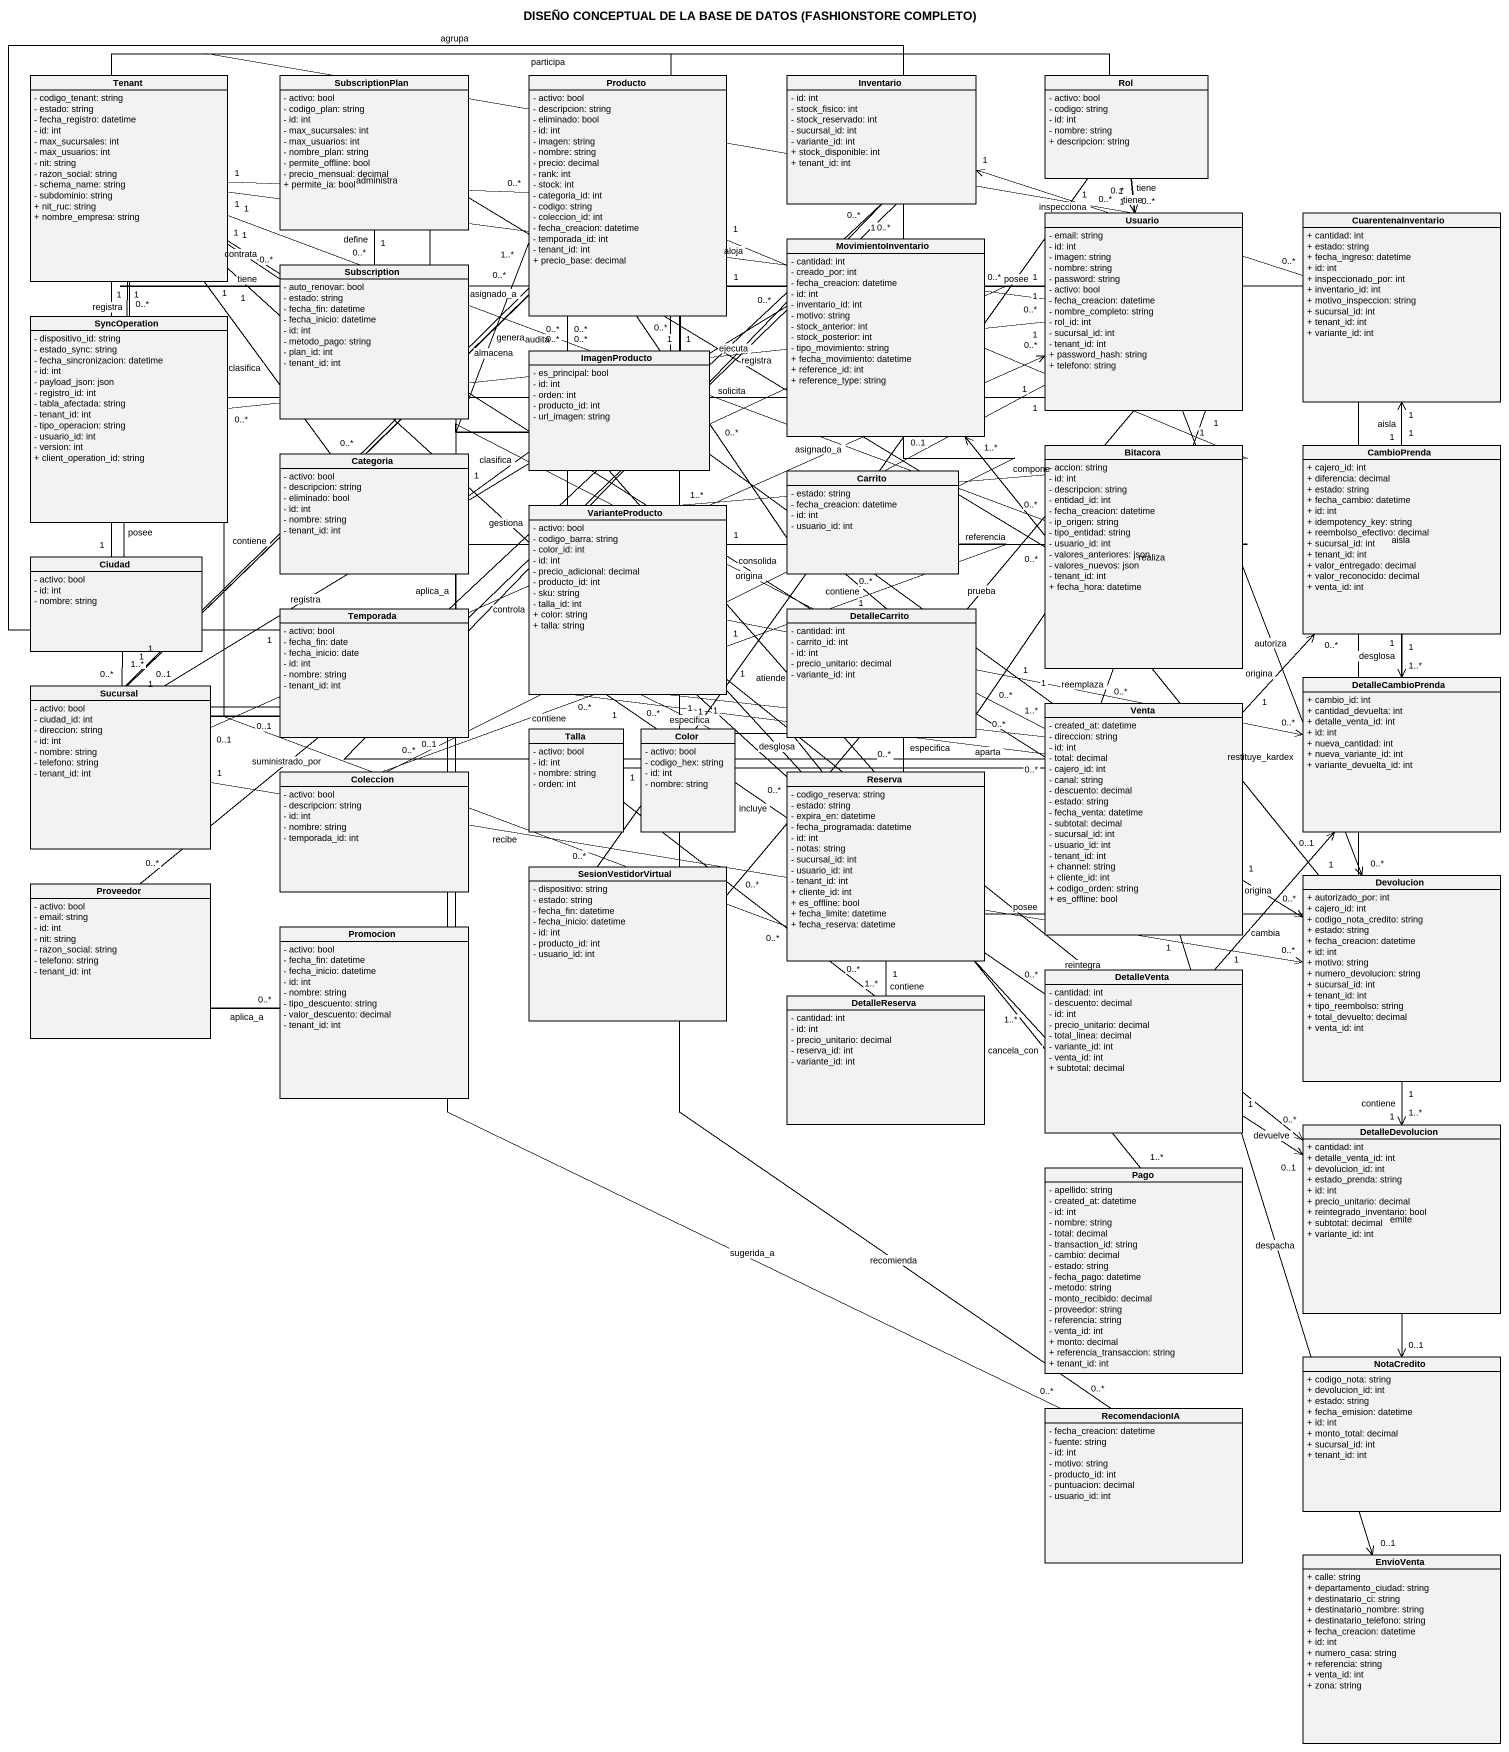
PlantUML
@startuml
title DISEÑO CONCEPTUAL DE LA BASE DE DATOS (FASHIONSTORE COMPLETO)
hide circle
hide empty members
skinparam classAttributeIconSize 0
class Tenant {
  - codigo_tenant: string
  - estado: string
  - fecha_registro: datetime
  - id: int
  - max_sucursales: int
  - max_usuarios: int
  - nit: string
  - razon_social: string
  - schema_name: string
  - subdominio: string
  + nit_ruc: string
  + nombre_empresa: string
}
class SubscriptionPlan {
  - activo: bool
  - codigo_plan: string
  - id: int
  - max_sucursales: int
  - max_usuarios: int
  - nombre_plan: string
  - permite_offline: bool
  - precio_mensual: decimal
  + permite_ia: bool
}
class Producto {
  - activo: bool
  - descripcion: string
  - eliminado: bool
  - id: int
  - imagen: string
  - nombre: string
  - precio: decimal
  - rank: int
  - stock: int
  - categoria_id: int
  - codigo: string
  - coleccion_id: int
  - fecha_creacion: datetime
  - temporada_id: int
  - tenant_id: int
  + precio_base: decimal
}
class Inventario {
  - id: int
  - stock_fisico: int
  - stock_reservado: int
  - sucursal_id: int
  - variante_id: int
  + stock_disponible: int
  + tenant_id: int
}
class Rol {
  - activo: bool
  - codigo: string
  - id: int
  - nombre: string
  + descripcion: string
}
class Usuario {
  - email: string
  - id: int
  - imagen: string
  - nombre: string
  - password: string
  - activo: bool
  - fecha_creacion: datetime
  - nombre_completo: string
  - rol_id: int
  - sucursal_id: int
  - tenant_id: int
  + password_hash: string
  + telefono: string
}
class CuarentenaInventario {
  + cantidad: int
  + estado: string
  + fecha_ingreso: datetime
  + id: int
  + inspeccionado_por: int
  + inventario_id: int
  + motivo_inspeccion: string
  + sucursal_id: int
  + tenant_id: int
  + variante_id: int
}
class MovimientoInventario {
  - cantidad: int
  - creado_por: int
  - fecha_creacion: datetime
  - id: int
  - inventario_id: int
  - motivo: string
  - stock_anterior: int
  - stock_posterior: int
  - tipo_movimiento: string
  + fecha_movimiento: datetime
  + reference_id: int
  + reference_type: string
}
class Subscription {
  - auto_renovar: bool
  - estado: string
  - fecha_fin: datetime
  - fecha_inicio: datetime
  - id: int
  - metodo_pago: string
  - plan_id: int
  - tenant_id: int
}
class SyncOperation {
  - dispositivo_id: string
  - estado_sync: string
  - fecha_sincronizacion: datetime
  - id: int
  - payload_json: json
  - registro_id: int
  - tabla_afectada: string
  - tenant_id: int
  - tipo_operacion: string
  - usuario_id: int
  - version: int
  + client_operation_id: string
}
class ImagenProducto {
  - es_principal: bool
  - id: int
  - orden: int
  - producto_id: int
  - url_imagen: string
}
class Bitacora {
  - accion: string
  - id: int
  - descripcion: string
  - entidad_id: int
  - fecha_creacion: datetime
  - ip_origen: string
  - tipo_entidad: string
  - usuario_id: int
  - valores_anteriores: json
  - valores_nuevos: json
  - tenant_id: int
  + fecha_hora: datetime
}
class CambioPrenda {
  + cajero_id: int
  + diferencia: decimal
  + estado: string
  + fecha_cambio: datetime
  + id: int
  + idempotency_key: string
  + reembolso_efectivo: decimal
  + sucursal_id: int
  + tenant_id: int
  + valor_entregado: decimal
  + valor_reconocido: decimal
  + venta_id: int
}
class Categoria {
  - activo: bool
  - descripcion: string
  - eliminado: bool
  - id: int
  - nombre: string
  - tenant_id: int
}
class Carrito {
  - estado: string
  - fecha_creacion: datetime
  - id: int
  - usuario_id: int
}
class VarianteProducto {
  - activo: bool
  - codigo_barra: string
  - color_id: int
  - id: int
  - precio_adicional: decimal
  - producto_id: int
  - sku: string
  - talla_id: int
  + color: string
  + talla: string
}
class Ciudad {
  - activo: bool
  - id: int
  - nombre: string
}
class Temporada {
  - activo: bool
  - fecha_fin: date
  - fecha_inicio: date
  - id: int
  - nombre: string
  - tenant_id: int
}
class DetalleCarrito {
  - cantidad: int
  - carrito_id: int
  - id: int
  - precio_unitario: decimal
  - variante_id: int
}
class DetalleCambioPrenda {
  + cambio_id: int
  + cantidad_devuelta: int
  + detalle_venta_id: int
  + id: int
  + nueva_cantidad: int
  + nueva_variante_id: int
  + variante_devuelta_id: int
}
class Sucursal {
  - activo: bool
  - ciudad_id: int
  - direccion: string
  - id: int
  - nombre: string
  - telefono: string
  - tenant_id: int
}
class Venta {
  - created_at: datetime
  - direccion: string
  - id: int
  - total: decimal
  - cajero_id: int
  - canal: string
  - descuento: decimal
  - estado: string
  - fecha_venta: datetime
  - subtotal: decimal
  - sucursal_id: int
  - usuario_id: int
  - tenant_id: int
  + channel: string
  + cliente_id: int
  + codigo_orden: string
  + es_offline: bool
}
class Talla {
  - activo: bool
  - id: int
  - nombre: string
  - orden: int
}
class Color {
  - activo: bool
  - codigo_hex: string
  - id: int
  - nombre: string
}
class Coleccion {
  - activo: bool
  - descripcion: string
  - id: int
  - nombre: string
  - temporada_id: int
}
class Reserva {
  - codigo_reserva: string
  - estado: string
  - expira_en: datetime
  - fecha_programada: datetime
  - id: int
  - notas: string
  - sucursal_id: int
  - usuario_id: int
  - tenant_id: int
  + cliente_id: int
  + es_offline: bool
  + fecha_limite: datetime
  + fecha_reserva: datetime
}
class SesionVestidorVirtual {
  - dispositivo: string
  - estado: string
  - fecha_fin: datetime
  - fecha_inicio: datetime
  - id: int
  - producto_id: int
  - usuario_id: int
}
class Proveedor {
  - activo: bool
  - email: string
  - id: int
  - nit: string
  - razon_social: string
  - telefono: string
  - tenant_id: int
}
class Devolucion {
  + autorizado_por: int
  + cajero_id: int
  + codigo_nota_credito: string
  + estado: string
  + fecha_creacion: datetime
  + id: int
  + motivo: string
  + numero_devolucion: string
  + sucursal_id: int
  + tenant_id: int
  + tipo_reembolso: string
  + total_devuelto: decimal
  + venta_id: int
}
class Promocion {
  - activo: bool
  - fecha_fin: datetime
  - fecha_inicio: datetime
  - id: int
  - nombre: string
  - tipo_descuento: string
  - valor_descuento: decimal
  - tenant_id: int
}
class DetalleVenta {
  - cantidad: int
  - descuento: decimal
  - id: int
  - precio_unitario: decimal
  - total_linea: decimal
  - variante_id: int
  - venta_id: int
  + subtotal: decimal
}
class DetalleReserva {
  - cantidad: int
  - id: int
  - precio_unitario: decimal
  - reserva_id: int
  - variante_id: int
}
class DetalleDevolucion {
  + cantidad: int
  + detalle_venta_id: int
  + devolucion_id: int
  + estado_prenda: string
  + id: int
  + precio_unitario: decimal
  + reintegrado_inventario: bool
  + subtotal: decimal
  + variante_id: int
}
class Pago {
  - apellido: string
  - created_at: datetime
  - id: int
  - nombre: string
  - total: decimal
  - transaction_id: string
  - cambio: decimal
  - estado: string
  - fecha_pago: datetime
  - metodo: string
  - monto_recibido: decimal
  - proveedor: string
  - referencia: string
  - venta_id: int
  + monto: decimal
  + referencia_transaccion: string
  + tenant_id: int
}
class NotaCredito {
  + codigo_nota: string
  + devolucion_id: int
  + estado: string
  + fecha_emision: datetime
  + id: int
  + monto_total: decimal
  + sucursal_id: int
  + tenant_id: int
}
class RecomendacionIA {
  - fecha_creacion: datetime
  - fuente: string
  - id: int
  - motivo: string
  - producto_id: int
  - puntuacion: decimal
  - usuario_id: int
}
class EnvioVenta {
  + calle: string
  + departamento_ciudad: string
  + destinatario_ci: string
  + destinatario_nombre: string
  + destinatario_telefono: string
  + fecha_creacion: datetime
  + id: int
  + numero_casa: string
  + referencia: string
  + venta_id: int
  + zona: string
}
Tenant "1" -right- "0..*" Producto : administra
Tenant "1" -right- "0..*" Usuario : aloja
Tenant "1" -- "0..*" Subscription : contrata
Tenant "1" -- "0..*" SyncOperation : registra
Tenant "1" -right- "0..*" Bitacora : audita
Tenant "1" -- "0..*" Categoria : clasifica
Tenant "1" -- "0..*" Sucursal : posee
Tenant "1" -- "0..*" Venta : consolida
Tenant "1" -- "0..*" Reserva : gestiona
SubscriptionPlan "1" -- "0..*" Subscription : define
Producto "1" -- "0..*" ImagenProducto : posee
Producto "1" -- "1..*" VarianteProducto : compone
Producto "1..*" -- "1..*" Venta : genera
Producto "1" -- "0..*" SesionVestidorVirtual : prueba
Producto "0..*" -- "0..*" Proveedor : suministrado_por
Producto "1" -- "0..*" RecomendacionIA : recomienda
Inventario "1" -- "0..*" MovimientoInventario : registra
Rol "1" --> "0..*" Usuario : tiene
Usuario "0..*" -left- "0..*" Producto : tiene
Usuario "0..*" -up- "1" Rol : tiene
Usuario "1" -left- "0..*" SyncOperation : ejecuta
Usuario "1" -- "0..*" Bitacora : registra
Usuario "1" -- "0..1" Carrito : posee
Usuario "0..*" -left- "0..1" Sucursal : asignado_a
Usuario "1" -- "0..*" Venta : realiza
Usuario "1" -- "0..*" Reserva : solicita
Usuario "1" -- "0..*" SesionVestidorVirtual : participa
Usuario "1" --> "0..*" Devolucion : autoriza
Usuario "1" -- "0..*" RecomendacionIA : sugerida_a
CuarentenaInventario "0..*" -left-> "1" Inventario : inspecciona
CambioPrenda "1" -up-> "1" CuarentenaInventario : aisla
CambioPrenda "1" --> "1..*" DetalleCambioPrenda : desglosa
Categoria "1" -up- "0..*" Producto : clasifica
Carrito "1" -- "0..*" DetalleCarrito : contiene
VarianteProducto "1" -up- "0..*" Inventario : controla
VarianteProducto "1" -right- "0..*" DetalleCarrito : referencia
VarianteProducto "1" -right-> "0..*" DetalleCambioPrenda : reemplaza
VarianteProducto "1" -- "0..*" DetalleVenta : incluye
VarianteProducto "1" -- "0..*" DetalleReserva : aparta
VarianteProducto "1" --> "0..*" DetalleDevolucion : reintegra
Ciudad "1" -- "1..*" Sucursal : contiene
Temporada "0..1" -up- "0..*" Producto : aplica_a
Temporada "1" -- "0..*" Coleccion : agrupa
DetalleCambioPrenda "1" -up-> "1" CuarentenaInventario : aisla
Sucursal "1" -up- "0..*" Inventario : almacena
Sucursal "0..1" -right-> "0..*" Usuario : asignado_a
Sucursal "1" -right- "0..*" Venta : origina
Sucursal "1" -right- "0..*" Reserva : atiende
Sucursal "1" -right-> "0..*" Devolucion : recibe
Venta "1" -up-> "0..*" CambioPrenda : origina
Venta "1" --> "0..*" Devolucion : origina
Venta "1" -- "1..*" DetalleVenta : desglosa
Venta "1" -- "1..*" Pago : cancela_con
Venta "1" --> "0..1" EnvioVenta : despacha
Talla "1" -up- "0..*" VarianteProducto : especifica
Color "1" -up- "0..*" VarianteProducto : especifica
Coleccion "0..1" -up- "0..*" Producto : contiene
Reserva "1" -- "1..*" DetalleReserva : contiene
Devolucion "1" -up-> "1..*" MovimientoInventario : restituye_kardex
Devolucion "1" --> "1..*" DetalleDevolucion : contiene
Devolucion "1" --> "0..1" NotaCredito : emite
Promocion "0..*" -up- "0..*" Producto : aplica_a
DetalleVenta "1" -up-> "0..1" DetalleCambioPrenda : cambia
DetalleVenta "1" --> "0..1" DetalleDevolucion : devuelve
@enduml
